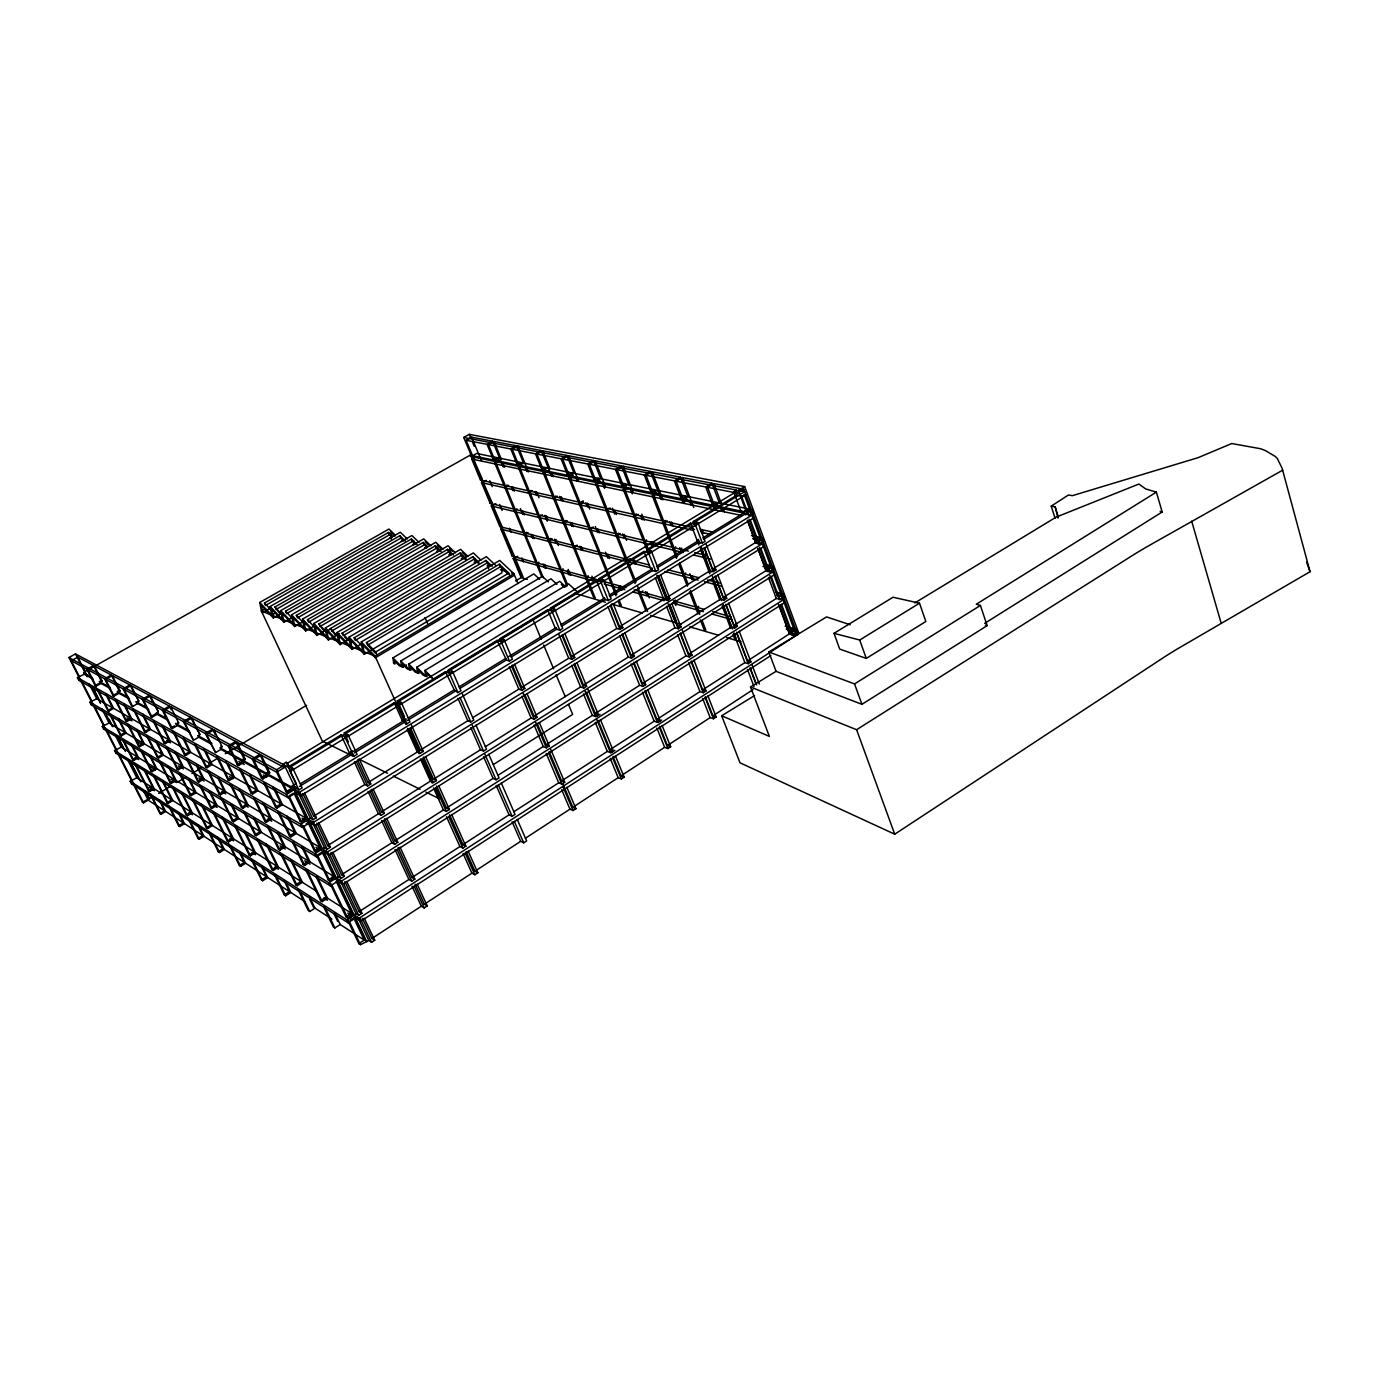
<?xml version="1.0" encoding="UTF-8"?>
<svg xmlns="http://www.w3.org/2000/svg" width="1379" height="1379" viewBox="0 0 1379 1379"><rect width="100%" height="100%" fill="white"/><g stroke="black" fill="none" stroke-linecap="round" stroke-linejoin="round"><path stroke-width="1.5" d="M754.554 695.568L721.665 715.753L739.989 762.794L894.73 834.209L1165.083 656.542A828.089 431.92 -5.9 0 1 1176.287 649.561L1310.05 571.716L1282.142 468.36L1277.316 458.5A84.619 32.51 -15.7 0 0 1274.885 456.208L1265.594 450.726A114.164 44.094 -15.9 0 0 1260.216 448.658L1231.74 443.538L1198.023 457.69L1072.397 495.664L1068.449 494.992L1051.229 506.11L1055.073 518.349M351.559 917.242L347.474 919.879L358.85 943.598L364.263 940.082L353.782 918.19M358.85 943.598L360.453 944.649L368.831 940.495L371.606 942.288L374.726 940.237L364.263 918.259M362.367 918.362L371.951 938.461L421.302 906.227L424.163 907.916L427.231 905.917L417.096 884.042M415.079 884.232L424.353 904.228L471.928 873.166L474.876 874.751L477.875 872.804L468.084 851.033M466.085 851.601L474.91 871.218L520.676 841.328L523.71 842.828L526.64 840.914L517.228 819.385M525.382 838.26L569.958 809.163L573.078 810.559L575.939 808.697L566.821 787.254M562.891 783.962L572.819 807.284L618.188 777.67L621.377 778.98L624.17 777.153L615.362 755.83M612.983 756.485L620.981 775.843L664.644 747.332L667.919 748.573L670.659 746.763L662.127 725.544M659.645 726.268L667.384 745.539L710.151 717.614L713.477 718.769L716.166 717.011L707.91 695.878M705.341 696.688L712.84 715.856L752.986 689.638M350.421 920L354.506 917.363L360.66 921.275L770.827 655.577M329.805 883.043L345.991 916.794L351.438 913.277L336.2 881.422M778.997 605.053L788.719 631.306L793.201 628.41L794.287 631.358M345.991 916.794L347.577 917.793L353.024 914.277L359.178 918.173L360.66 921.275M789.098 632.909L795.2 628.962L797.562 632.271L793.08 635.167L789.822 634.254L792.804 632.323M134.987 764.259L148.467 790.874L153.155 788.098L136.814 777.773L130.143 781.238L346.594 919.724L356.006 913.639L358.764 915.38L361.919 913.346L346.681 881.371M344.836 881.577L359.161 911.622L408.908 879.492L411.752 881.129L414.838 879.147L400.1 847.309M398.135 847.62L411.976 877.509L459.931 846.551L462.879 848.085L465.878 846.137L451.64 814.455M449.554 814.851L462.948 844.62L509.058 814.834L512.092 816.282L515.039 814.386L501.284 782.944M513.798 811.783L558.719 782.789L561.822 784.134L564.718 782.272L550.583 749.038M549.152 751.658L561.598 780.928L607.312 751.417L610.501 752.693L613.31 750.865L600.451 719.735M598.09 720.476L610.139 749.59L654.129 721.2L657.369 722.389L660.145 720.596L647.699 689.621M645.217 690.431L656.887 719.424L699.963 691.603L703.29 692.723L705.996 690.965L693.947 660.127M691.379 661.006L702.669 689.862L744.867 662.627L748.245 663.661L750.9 661.937L739.247 631.254M736.593 632.203L747.521 660.903L789.391 633.875L796.821 635.047L359.178 918.173M788.719 631.306L791.994 632.203L796.476 629.307M324.013 907.554L333.39 926.947L334.907 927.946L340.217 924.516L364.263 940.082M791.822 634.805L797.562 632.271M130.143 781.238L131.453 783.806L348.077 922.81L357.489 916.725M611.38 752.606L614.896 750.348M658.093 722.424L661.679 720.097M305.569 869.391L320.669 900.659L326.03 897.246L316.291 877.027M320.669 900.659L322.186 901.625L327.547 898.194L351.438 913.277M298.123 889.627L308.293 910.554L309.758 911.502L314.981 908.158L331.925 919.138M326.875 852.653L338.372 876.716L341.113 878.371L344.285 876.337L332.804 852.239M381.587 820.626L391.86 842.741L394.687 844.293L397.79 842.31L386.689 818.316M433.506 787.961L443.435 809.973L446.348 811.421L449.399 809.49L438.66 785.599M483.598 756.795L493.096 778.411L496.095 779.79L499.077 777.894L488.735 754.261M534.104 725.009L543.274 746.539L546.36 747.814L549.273 745.953L539.275 722.441M583.489 693.93L592.367 715.339L595.538 716.528L598.383 714.718L587.919 689.362M631.065 663.988L639.649 685.294L642.89 686.414L645.682 684.639L636.34 661.351M633.875 662.23L642.442 683.519L685.949 655.87L689.276 656.904L691.999 655.163L682.191 630.065M680.399 632.944L688.69 654.146L731.301 627.066L734.679 628.031L737.369 626.325L728.595 603.261M725.957 604.278L733.973 625.359L776.274 598.503L783.703 599.537L784.806 602.537L342.992 884.232L336.872 880.509L353.024 914.277M122.559 739.713L132.694 759.726L137.417 756.95L121.266 747.125L114.543 750.59L115.87 753.175L330.357 885.904L339.872 879.854M596.469 716.58L600.037 714.322M778.739 599.503L784.513 596.952L783.41 593.953L777.618 596.504L769.861 575.543M335.373 877.372L329.857 880.871L317.429 854.963L322.996 851.481L335.373 877.372L341.492 881.095L783.703 599.537M315.877 854.032L328.305 879.905L333.804 876.423L322.307 852.394M780.152 593.125L777.135 595.038L781.255 596.124L780.152 593.125L776.136 592.108M114.543 750.59L328.857 882.767L338.372 876.716M330.96 852.481L341.561 874.7L391.86 842.741M384.724 818.661L394.963 840.759L443.435 809.973M436.574 786.03L446.468 808.025L493.096 778.411M497.888 775.377L543.274 746.539M537.034 723.165L546.187 744.677L592.367 715.339M586.351 692.12L595.211 713.529L639.649 685.294M783.41 593.953L778.894 596.831L779.997 599.831M279.954 852.308L295.744 884.766L301.001 881.44L290.831 860.462M295.744 884.766L297.192 885.68L302.449 882.353L316.963 891.506M274.266 874.338L284.315 894.868L289.452 891.627L283.971 880.44M284.315 894.868L285.712 895.781L290.848 892.523L304.793 901.573M493.389 764.552L572.664 714.408L568.527 704.497M984.675 623.36L1162.187 511.971L1156.36 492.131L976.298 604.226L980.417 605.45L987.157 625.652L861.927 704.324L776.067 671.332L750.486 686.966L856.6 729.715L1134.262 554.341A849.154 406.409 -7.8 0 1 1145.742 547.429L1282.66 470.187M292.693 842.741L303.208 864.495L304.69 865.409L310.12 862.013L333.804 876.423M306.138 823.849L308.948 822.108L321.479 848.309L327.547 851.877L773.378 571.596L774.498 574.629L329.064 855.066L322.996 851.481M251.426 859.72L261.372 879.854L262.7 880.733L267.75 877.578L289.452 891.627M301.794 824.676L314.36 850.86L319.911 847.378L308.293 823.091M758.191 548.98L765.328 568.217L769.878 565.373L763.88 563.942M314.36 850.86L315.912 851.791L321.479 848.309M765.673 569.734L771.878 565.838L774.257 569.165L769.706 572.026L768.586 569.01L765.328 568.217M109.148 713.219L120.301 735.231L125.058 732.49L109.044 723.044L102.287 726.492L314.877 853.653L324.479 847.637L327.202 849.223L330.408 847.206L318.79 822.815M316.98 823.142L327.685 845.62L378.415 813.782L381.242 815.282L384.379 813.317L373.14 789.029M371.21 789.46L381.552 811.817L430.438 781.152L433.351 782.548L436.419 780.617L425.559 756.468M423.491 756.985L433.506 779.221L480.513 749.745L483.512 751.055L486.511 749.159L475.996 725.113M485.27 746.746L531.105 717.994L534.19 719.217L537.12 717.373L527.019 693.585M524.778 694.413L534.035 716.149L580.593 686.949L583.765 688.087L586.627 686.277L576.87 662.609M574.526 663.506L583.472 685.139L628.272 657.042L631.496 658.093L634.323 656.318L624.859 632.789M622.412 633.737L631.082 655.266L674.934 627.755L678.244 628.738L681.002 626.997L671.849 603.588M669.298 604.605L677.692 626.032L720.631 599.089L724.009 599.986L726.716 598.296L717.856 574.991M715.218 576.077L723.337 597.4L765.948 570.665L773.378 571.596M768.586 569.01L773.136 566.148M769.482 569.337L766.448 571.251L768.448 571.733L774.257 569.165M303.208 864.495L308.603 861.099L301.622 846.603M102.287 726.492L103.615 729.112L316.412 856.824L325.996 850.791M257.252 839.621L271.922 869.58L277.093 866.34L266.113 843.896M271.922 869.58L273.301 870.459L278.472 867.219L301.001 881.44M261.372 879.854L266.406 876.699L261.907 867.546M698.033 613.965L695.757 608.105L698.619 606.312M308.948 822.108L314.981 825.556L764.069 546.429L762.932 543.36L755.52 542.533L712.581 569.131L704.376 547.584M267.319 826.349L278.489 849.309L283.815 845.999L277.317 832.623M278.489 849.309L279.92 850.188L285.246 846.878L308.603 861.099M719.872 600.089L713.184 582.61L715.029 583.076L717.959 581.248M850.153 624.756L826.59 616.913L768.792 651.974L854.549 683.915L980.417 605.45M96.53 688.293L107.786 710.53L112.578 707.789L96.72 698.739L89.911 702.187L300.743 824.211L310.43 818.212L313.119 819.729L316.36 817.73L304.621 793.046M302.828 793.477L313.671 816.196L364.832 784.513L367.641 785.944L370.796 783.979L359.436 759.415M357.523 759.932L368.003 782.548L417.303 752.02L420.199 753.348L423.284 751.434L411.459 725.113M410.27 727.595L420.388 750.09L467.791 720.734L470.773 721.993L473.807 720.114L462.361 693.93M472.601 717.769L518.814 689.138L521.883 690.31L524.83 688.466L514.557 664.282M512.281 665.04L521.762 687.311L568.7 658.231L571.854 659.317L574.75 657.507L564.821 633.461M562.546 634.564L571.596 656.438L616.758 628.479L619.981 629.462L622.825 627.704L613.259 603.916M610.828 604.95L619.585 626.721L663.799 599.331L667.091 600.261L669.866 598.538L660.627 574.871M706.255 544.464L715.942 569.975L713.219 571.647L709.857 570.82L666.574 597.624L658.093 575.974M747.711 520.728L754.934 540.154L758.174 540.878L762.777 538.034L763.897 541.102L759.312 543.947L756.054 543.223L759.122 541.326M234.637 825.659L249.116 855.032L250.444 855.876L255.529 852.722L277.093 866.34M758.054 543.654L763.897 541.102M228.673 843.914L239.377 865.495L244.342 862.409L239.894 853.429M89.911 702.187L91.255 704.824L302.294 827.417L311.964 821.419M277.92 812.197L289.435 836.019L294.899 832.623L286.953 816.144M239.377 865.495L240.653 866.322L245.617 863.237L266.406 876.699M703.497 539.465L744.97 514.108L752.4 514.832L753.537 517.935L300.725 795.7L294.744 792.391L307.414 818.902L313.447 822.332L762.932 543.36M289.435 836.019L290.917 836.898L296.382 833.519L319.911 847.378M866.288 658.421L925.826 621.498L919.517 603.192L893.04 597.245L834.002 633.34L839.708 649.095L866.288 658.421L859.703 640.028L834.002 633.34M288.452 796.89L300.26 821.488L305.862 818.023L294.106 793.442M754.934 540.154L759.519 537.327L760.639 540.378M249.116 855.032L254.201 851.894L244.273 831.709M300.26 821.488L301.811 822.367L307.414 818.902M755.244 541.637L762.777 538.034M645.975 611.018L638.511 592.177L640.149 592.625L642.942 590.919M208.694 832.451L218.296 851.705L219.52 852.498L224.398 849.498L244.342 862.409M709.823 573.767L703.014 555.909L705.962 554.099M243.859 812.3L254.891 834.812L260.114 831.589L253.702 818.471M254.891 834.812L256.253 835.64L261.476 832.416L283.815 845.999M687.311 586.23L682.881 574.784L685.777 573.009M914.829 602.916L1056.176 517.108L1138.916 484.029L1145.621 488.907L1156.36 492.131M859.703 640.028L919.517 603.192M150.707 795.304L159.964 813.576L164.618 810.783L148.156 800.113L143.571 802.854L142.52 802.164L68.95 657.524L75.466 653.905L282.798 764.259L286.074 762.277L287.608 763.087L289.176 766.345L292.813 768.293L302.156 787.909L298.898 789.908L294.468 786.306L292.434 787.564L299.174 792.442L752.4 514.832M263.872 783.117L275.524 807.215L281.023 803.854L272.99 787.168M275.524 807.215L276.989 808.077L282.505 804.698L305.862 818.023M213.038 812.403L227.294 841.121L232.293 838.053L221.881 817.006M227.294 841.121L228.552 841.931L233.551 838.863L254.201 851.894M253.615 798.2L264.906 821.401L270.267 818.109L262.768 802.647M218.296 851.705L223.174 848.706L217.434 837.156M264.906 821.401L266.337 822.246L271.697 818.954L294.899 832.623M220.519 797.01L232.31 820.936L233.62 821.729L238.757 818.592L260.114 831.589M253.65 759.743L276.61 772.206L286.005 791.753L291.658 788.305L268.474 775.55L262.906 778.911L253.65 759.743L261.252 755.175L269.715 772.774L267.716 773.981L290.883 786.719L296.192 783.479L286.074 762.277M797.665 635.081L743.833 489.321L737.506 493.165L736.352 490.045L733.645 491.682L741.161 511.919L742.161 511.299L742.729 512.833L749.038 508.972L750.176 512.057L744.177 510.833M289.176 766.345L341.044 734.921L349.335 752.796L352.524 750.848M348.387 741.919L344.25 732.973L394.222 702.704L402.254 720.493L406.426 719.045M292.434 787.564L295.451 786.84M300.501 783.755L350.369 753.296L353.886 756.261L357.075 754.296L348.042 734.783L344.25 732.973M353.558 751.348L403.306 720.958L406.891 723.82L410.011 721.906L401.289 702.48L397.359 700.808L445.4 671.711L449.433 673.262L457.897 692.603L460.948 690.724L452.502 671.401L448.451 669.849L497.078 640.39L501.249 641.838L509.42 661.058L512.419 659.231L504.249 640.011L500.077 638.58L547.635 609.777L551.91 611.104L554.841 609.311L562.735 628.445L559.822 630.22L556.685 629.22L511.178 657.042M408.184 717.976L454.243 689.845L457.897 692.603M459.086 686.88L505.714 658.404L506.369 659.972L509.42 661.058M508.696 656.576L556.03 627.652L556.685 629.22M560.77 624.756L604.502 598.055L605.122 599.606L608.346 600.537L611.207 598.779L603.554 579.766L599.158 578.559L600.727 582.421M609.139 595.211L651.939 569.079L652.543 570.613L655.835 571.475L658.628 569.751L651.233 550.842L646.734 549.721L690.569 523.175L695.154 524.192L697.912 522.52L705.065 541.344L702.325 543.016L698.963 542.24L657.145 567.803M656.542 566.252L698.377 540.706L698.963 542.24M702.911 537.931L744.401 512.574L744.97 514.108M286.005 791.753L287.539 792.615L293.193 789.15M798.889 633.495L744.66 486.597L738.317 490.424L746.401 512.212L752.279 509.644L753.417 512.729L750.348 514.626M92.996 679.002L84.257 674.193L77.414 677.641L286.453 794.407L296.226 788.443M299.484 786.444L351.093 754.899M354.282 752.934L404.013 722.544M407.133 720.631L454.932 691.413M459.776 688.449L506.369 659.972M561.425 626.325L605.122 599.606M609.759 596.762L652.543 570.613M746.401 512.212L752.279 509.644M745.556 514.884L748.642 513.005M293.331 793.253L289.09 795.855L301.811 822.367M77.414 677.641L78.775 680.312L288.004 797.665L297.761 791.684M192.302 799.579L206.367 827.779L211.28 824.78L200.989 804.112M230.345 784.703L241.48 807.439L246.755 804.233L239.343 789.081M206.367 827.779L207.574 828.555L212.487 825.556L232.293 838.053M241.48 807.439L242.842 808.249L248.117 805.043L270.267 818.109M676.52 558.34L672.762 548.601L675.676 546.825M187.63 817.678L198.059 838.484L202.868 835.553L198.145 826.107M198.059 838.484L199.248 839.242L204.04 836.312L223.174 848.706M232.31 820.936L237.447 817.799L231.12 804.922M276.61 772.206L284.35 767.517L282.798 764.259M635.116 583.61L625.79 560.081L630.237 558.788M716.787 506.438L713.753 508.265L715.649 508.661L718.7 506.817M552.169 611.88L550.566 608.001L596.297 580.283L600.675 581.507L603.554 579.766M599.158 578.559L643.924 551.428L648.423 552.548L651.233 550.842M694.775 525.347L693.309 521.521L736.782 495.182L741.471 496.095L745.884 494.802L290.866 770.999L289.521 770.275L292.813 768.293M406.581 664.937L402.909 667.143L402.565 664.178L407.081 668.781L410.856 670.28L410.511 667.315L415.062 671.952L418.906 673.469L418.561 670.487L423.163 675.176L427.059 676.71L426.732 673.71L433.833 679.399L577.663 592.246L568.562 583.834L424.973 670.418L425.577 676.124L416.803 667.212L559.702 581.3L565.718 586.868M68.95 657.524L276.576 769.758L284.333 765.069L289.297 767.707L744.729 491.665L738.317 490.424M239.687 769.585L251.185 793.184L256.58 789.908L249.53 775.394M341.044 734.921L344.836 736.731L348.042 734.783M394.222 702.704L398.135 704.393L401.289 702.48M449.433 673.262L452.502 671.401M501.249 641.838L504.249 640.011M251.185 793.184L252.581 793.994L257.994 790.719L281.023 803.854M172.392 787.288L186.286 814.972L187.441 815.713L192.284 812.8L211.28 824.78M648.251 553.582L643.717 541.585L646.579 539.861M585.541 577.439L587.058 577.87L595.159 597.9L593.642 597.452L585.541 577.439L588.264 575.801M168.341 805.336L178.632 825.78L183.355 822.918L178.701 813.627M229.552 746.66L252.185 758.95L261.441 778.101L266.992 774.739L244.152 762.173L238.688 765.448L229.552 746.66L237.033 742.212L245.376 759.45L243.411 760.639L266.233 773.171L268.25 771.964L269.715 772.774M178.632 825.78L179.77 826.521L184.493 823.659L202.868 835.553M199.955 785.978L210.694 807.646L215.727 804.595L209.487 791.96M210.694 807.646L211.935 808.422L216.986 805.353L237.447 817.799M287.608 763.087L735.628 492.062L736.782 495.182M216.658 756.795L227.931 779.79L233.241 776.601L225.76 761.277M227.931 779.79L229.276 780.566L234.585 777.377L256.58 789.908M662.541 522.158L664.282 522.555L673.417 546.17L671.659 545.756L662.541 522.158L665.471 520.4M664.282 522.555L667.229 520.797M208.074 771.792L219.071 794.097L224.26 790.977L217.848 777.963M186.286 814.972L191.112 812.059L181.89 793.614M219.071 794.097L220.381 794.873L225.553 791.736L246.755 804.233M566.941 586.23L560.512 570.492L563.184 568.872M206.557 734.18L228.156 745.901L237.291 764.655L242.738 761.398L241.997 759.863L220.192 747.901L222.14 746.746L213.9 729.853L206.557 734.18L215.572 752.572L220.933 749.4L242.738 761.398M685.708 496.078L681.209 498.767L674.365 480.857L646.044 475.341L652.836 492.924L657.266 490.286L685.708 496.078L686.828 499.043M179.442 773.809L189.974 794.907L194.939 791.942L189.216 780.428M548.256 581.817L542.378 576.336L400.824 660.955L409.425 669.711L408.753 664.057L550.962 578.801L556.926 584.317M189.974 794.907L191.181 795.649L196.146 792.666L215.727 804.595M252.185 758.95L259.786 754.382L268.25 771.964M705.738 486.977L712.615 505.248L717.183 502.49L687.535 496.44L683.019 499.146L676.193 481.219L705.738 486.977L711.978 483.236L719.51 503.301M159.964 813.576L161.05 814.282L165.704 811.49L183.355 822.918M685.329 499.939L682.329 501.732L684.156 502.111L687.156 500.318M749.038 508.972L719.08 502.87L714.512 505.645L707.634 487.339L713.891 483.598L743.833 489.321M633.564 515.643L635.236 516.022L644.303 539.189L642.614 538.793L633.564 515.643L636.443 513.919M635.236 516.022L638.132 514.298M186.786 759.433L197.628 781.324L202.713 778.273L196.404 765.517M197.628 781.324L198.869 782.048L203.971 779.014L224.26 790.977M153.293 775.481L166.997 802.681L171.754 799.837L162.636 781.703M615.81 534.845L617.43 535.242L626.342 557.771L624.721 557.357L615.81 534.845L618.637 533.156M166.997 802.681L168.117 803.388L172.875 800.544L191.112 812.059M241.997 759.863L243.98 758.691L245.376 759.45M617.43 535.242L620.257 533.535M541.964 577.318L536.362 563.77L539.017 562.201M676.193 481.219L682.346 477.548L711.978 483.236M158.757 760.088L170.1 782.703L174.978 779.807L168.393 766.621M653.956 495.837L663.178 519.676L661.42 519.28L652.215 495.475L656.921 494.078M170.1 782.703L171.255 783.41L176.133 780.514L194.939 791.942M142.52 802.164L153.121 796.683M158.671 793.373L169.772 786.771M177.167 782.376L186.406 776.86M191.957 773.567L201.213 768.051M208.608 763.656L217.848 758.157M225.242 753.744L306.621 705.307M515.591 580.921L521.141 577.611L527.312 579.421M574.491 546.842L586.006 575.267L584.489 574.853L572.992 546.463L577.249 545.205M194.594 744.436L205.712 766.983L210.918 763.863L203.54 748.849M205.712 766.983L206.988 767.724L212.211 764.604L233.241 776.601M402.909 667.143L399.169 665.661L394.704 661.075L395.066 664.023L393.67 663.471L392.963 657.869L533.828 573.905L539.672 579.335M166.376 747.608L177.081 769.068L182.08 766.103L174.961 751.796M508.765 573.112L499.336 564.235L366.435 642.562L375.64 652.008L508.765 573.112L509.851 575.681M177.081 769.068L178.27 769.775L183.286 766.81L202.713 778.273M395.152 535.018L388.981 529.036L259.752 602.451L261.407 611.035L375.036 656.094L513.867 573.698L518.004 583.61M590.522 528.743L599.382 550.859L597.814 550.462L588.971 528.364L593.315 527.071M148.467 790.874L149.553 791.563L154.224 788.771L171.754 799.837M501.542 566.838L501.922 572.819L364.263 654.267L362.97 645.079L375.347 657.8L514.039 575.439L513.867 573.698L499.715 560.426L361.281 641.942L362.574 651.147L349.025 637.167L486.391 556.651L495.664 565.39M228.156 745.901L235.619 741.471L243.98 758.691M674.365 480.857L680.519 477.203L688.104 497.129M140.761 750.624L151.018 770.982L155.827 768.155L150.242 757.054M131.453 783.806L133.504 783.065L143.571 802.854M151.018 770.982L152.138 771.654L156.93 768.827L174.978 779.807M521.141 577.611L513.195 558.564L517.728 556.323M366.435 642.562L367.624 645.165L500.405 566.803L508.506 574.422M172.565 730.767L184.441 754.709L189.561 751.693L183.183 738.799M548.049 540.034L549.497 540.396L560.908 568.338L559.46 567.924L548.049 540.034L550.755 538.431M549.497 540.396L552.203 538.793M184.441 754.709L185.665 755.433L190.802 752.4L210.918 763.863M607.329 509.747L616.327 532.484L614.706 532.104L605.709 509.385L610.19 508.058M490.166 565.873L487.063 562.942L355.299 640.373L354.144 637.787L485.977 560.408L492.182 566.252M146.881 736.403L157.378 757.33L162.291 754.434L155.637 741.126M157.378 757.33L158.516 758.019L163.446 755.123L182.08 766.103M198.731 737.179L198.007 735.714L199.921 734.593L191.784 718.045L184.579 722.251L193.474 740.282L198.731 737.179L210.901 743.884M563.132 522.124L564.632 522.486L573.44 544.222L571.923 543.826L563.132 522.124L565.89 520.486M184.579 722.251L205.23 733.456L212.556 729.146L215.296 734.766M644.303 474.997L651.095 492.562L655.525 489.924L628.238 484.374L623.86 486.942L617.12 469.705L644.303 474.997L650.371 471.428L661.196 499.508M564.632 522.486L567.407 520.848M646.044 475.341L652.112 471.756L680.519 477.203M623.308 489.459L624.98 489.804L634.133 513.195L632.444 512.816L623.308 489.459L626.221 487.735M349.404 639.201L340.113 644.648L338.717 635.598L352.059 649.406L361.281 643.959M512.161 556.099L514.091 555.392L502.335 528.243L500.905 529.071L512.161 556.099L625.825 587.626M624.98 489.804L627.893 488.08M478.565 563.528L473.98 559.184L343.25 635.685L342.095 633.133L472.911 556.668L479.013 562.442M132.694 759.726L133.763 760.381L138.486 757.605L155.827 768.155M153.241 721.286L164.067 742.971L169.1 740.023L161.912 725.561M164.067 742.971L165.239 743.643L170.289 740.695L189.561 751.693M524.003 533.828L525.399 534.19L536.741 561.649L535.328 561.27L524.003 533.828L526.675 532.26M525.399 534.19L528.071 532.622M578.939 503.352L580.507 503.697L589.436 526.037L587.885 525.658L578.939 503.352L583.179 500.87M580.507 503.697L583.317 502.059M128.109 725.509L138.469 746.056L143.295 743.247L136.728 730.163M177.495 725.509L176.788 724.061L178.667 722.958L170.651 706.737L163.567 710.84L172.323 728.526L177.495 725.509L190.199 732.49M171.203 709.685L169.427 706.082L150.397 695.912L143.433 699.911L162.343 710.168L171.117 727.836L174.547 725.837M598.745 478.358L594.418 480.875L587.73 463.965L562.632 459.086L569.286 475.686L573.543 473.221L598.745 478.358L599.848 481.15M138.469 746.056L139.555 746.711L144.399 743.884L162.291 754.434M163.567 710.84L183.321 721.562L190.509 717.356L199.921 734.593M615.448 469.377L622.188 486.597L626.566 484.029L600.348 478.685L596.038 481.202L589.333 464.292L615.448 469.377L621.429 465.878L629.203 485.822M468.067 556.444L460.586 549.342L325.341 627.962L338.458 641.58L337.045 632.513L473.342 552.945L480.961 560.15M617.12 469.705L623.101 466.205L650.371 471.428M326.202 630.013L316.929 635.391L315.463 626.497L328.409 639.977L339.458 633.513M539.706 516.453L548.446 537.81L546.998 537.448L538.258 516.108L542.43 514.867M595.538 483.667L597.141 484.012L606.226 506.972L604.623 506.61L595.538 483.667L598.4 481.995M597.141 484.012L600.02 482.322M132.97 708.651L144.536 731.715L149.484 728.836L142.761 715.391M144.536 731.715L145.657 732.37L150.621 729.474L169.1 740.023M499.853 526.588L501.784 525.864L492.699 505.093L491.252 505.938L499.853 526.588L649.337 564.994M553.186 497.56L554.686 497.888L563.563 519.831L562.063 519.469L553.186 497.56L555.961 495.94M115.87 753.175L117.922 752.434L132.194 780.497M335.89 635.667L330.339 628.565L460.155 553.013L466.171 558.736M554.686 497.888L557.461 496.268M328.409 639.977L326.995 631.013L330.701 628.858M331.494 631.099L461.224 555.513L465.723 559.805M167.583 720.045L157.172 714.305L156.465 712.891L158.309 711.823L150.397 695.912M158.309 711.823L149.225 695.292L130.988 685.535L124.144 689.431L142.278 699.274L150.914 716.597L155.999 713.667M162.343 710.168L169.427 706.082M571.992 472.911L567.734 475.376L561.081 458.776L536.948 454.07L543.55 470.377L547.756 467.964L571.992 472.911L573.095 475.652M587.73 463.965L593.625 460.552L600.675 478.41M150.914 716.597L152.086 717.252L157.172 714.305M443.021 549.256L435.747 542.292L302.57 619.102L315.291 632.392L313.826 623.48L448.02 545.774L455.415 552.807M589.333 464.292L595.245 460.862L621.429 465.878M120.301 735.231L121.352 735.869L126.11 733.111L143.295 743.247M568.837 478.117L570.389 478.444L579.404 500.973L577.853 500.629L568.837 478.117L571.664 476.479M303.949 621.188L294.692 626.531L293.158 617.775L305.69 630.927L314.895 625.583M514.298 510.316L515.677 510.644L524.348 531.639L522.951 531.294L514.298 510.316L516.97 508.765M324.22 631.065L318.756 624.066L447.572 549.394L453.484 555.03M570.389 478.444L573.216 476.789M319.894 626.583L448.623 551.876L451.588 554.686M115.319 700.153L125.782 720.907L130.66 718.097L124.024 704.893M125.782 720.907L126.868 721.527L131.746 718.718L149.484 728.836M528.398 491.975L529.829 492.303L538.637 513.85L537.189 513.505L528.398 491.975L531.139 490.39M439.246 551.117L436.333 548.325L308.586 622.17L307.448 619.688L435.281 545.877L441.108 551.462M529.829 492.303L532.57 490.717M148.673 709.633L137.676 703.583L136.986 702.204L138.796 701.153L130.988 685.535M142.278 699.274L149.225 695.292M561.081 458.776L566.907 455.432L574.009 473.221M418.957 542.326L411.907 535.535L280.73 610.604L293.089 623.601L291.538 614.81L423.698 538.879L430.869 545.756M562.632 459.086L568.458 455.742L593.625 460.552M138.796 701.153L129.867 684.932L112.371 675.589L105.649 679.399L123.024 688.828L131.557 705.841L132.677 706.462L137.676 703.583M543.154 472.773L544.653 473.083L553.6 495.216L552.1 494.889L543.154 472.773L545.946 471.17M282.592 612.724L273.335 618.016L271.732 609.397L283.902 622.239L293.227 616.878M490.2 503.404L492.148 502.697L482.978 481.754L481.512 482.581L490.2 503.404L688.449 551.152M427.145 547.618L424.267 544.86L297.502 617.861L296.364 615.396L423.232 542.43L427.524 546.567M544.653 473.083L548.842 470.67M103.615 729.112L105.321 728.146M493.182 505.214L495.854 503.68M259.752 602.451L271.766 615.137L275.455 613.017M107.786 710.53L108.82 711.133L113.63 708.375L130.66 718.097M415.286 544.171L412.459 541.447L286.642 613.621L285.505 611.19L411.407 539.034L417.061 544.498M504.49 486.597L505.886 486.908L514.626 508.093L513.229 507.748L504.49 486.597L507.196 485.046M505.886 486.908L508.592 485.356M483.46 481.857L486.132 480.34M117.198 691.344L120.076 690.913L118.284 691.93L118.973 693.292L129.523 699.101M123.024 688.828L129.867 684.932M535.466 453.794L542.068 470.084L546.256 467.671L522.934 462.913L518.78 465.275L512.23 449.261L535.466 453.794L541.206 450.519L551.669 476.444M118.99 690.327L111.285 675.003L94.496 666.04L87.877 669.746L104.58 678.813L112.975 695.499L117.887 692.706M353.007 756.226L322.324 741.126L261.407 611.035L265.13 608.915M536.948 454.07L542.705 450.795L566.907 455.432M271.766 615.137L270.146 606.484L400.324 532.26L407.288 538.982M112.975 695.499L114.061 696.102L118.973 693.292M261.407 611.035L262.7 612.483L270.163 608.225M518.435 467.636L519.866 467.929L528.76 489.666L527.312 489.355L518.435 467.636L521.193 466.05M280.058 613.758L274.869 607.053L399.824 535.724L405.409 541.12M275.99 609.484L400.858 538.103L403.651 540.809M392.239 537.5L389.499 534.828L265.544 605.415L264.44 603.019L388.464 532.466L392.584 536.465M480.461 480.047L482.409 479.323L473.169 458.207L471.704 459.035L480.461 480.047L692.31 527.536M91.255 704.824L92.962 703.859M99.305 681.502L102.098 681.088L100.339 682.071L101.012 683.415L110.389 688.569M104.58 678.813L111.285 675.003M510.799 448.985L517.349 464.982L521.486 462.62L499.008 458.035L494.923 460.362L488.425 444.624L510.799 448.985L516.47 445.779L523.761 463.654M512.23 449.261L517.901 446.055L541.206 450.519M101.046 680.519L93.462 665.471L77.81 657.111L71.312 660.748L86.843 669.194L95.151 685.587L99.977 682.846M497.629 457.759L493.544 460.069L487.046 444.348L466.136 440.28L472.583 455.742L476.617 453.467L497.629 457.759L498.698 460.362M95.151 685.587L96.185 686.156L101.012 683.415M494.613 462.672L495.992 462.965L504.817 484.322L503.421 484.012L494.613 462.672L497.336 461.138M495.992 462.965L498.715 461.413M78.775 680.312L80.499 679.347M473.652 458.311L476.341 456.794M86.843 669.194L93.462 665.471M487.046 444.348L492.631 441.211L503.249 466.964M488.425 444.624L494.027 441.47L516.47 445.779M86.877 675.503L84.946 671.711L470.101 455.208L742.161 511.299M84.257 674.193L83.602 672.883L85.326 671.918L77.81 657.111M470.101 455.208L470.635 456.466L472.101 455.639L473.169 458.207M515.125 557.857L523.055 576.922L521.693 576.525L463.74 437.436L469.256 434.351L744.66 486.597M466.136 440.28L471.67 437.195L492.631 441.211M1051.229 506.11L1055.159 506.817L1058.348 517.022M463.74 437.436L736.352 490.045M733.645 491.682L735.628 492.062M707.634 487.339L737.506 493.165M492.389 459.069L496.595 459.931M518.487 464.43L522.572 465.275M567.028 474.41L571.061 475.238M593.539 479.858L597.745 480.719M621.619 485.632L625.652 486.459M652.439 491.975L656.645 492.837M680.743 497.785L684.794 498.629M712.374 504.3L718.304 505.507M752.158 512.471L753.417 512.729M741.161 511.919L744.401 512.574M470.635 456.466L742.729 512.833M471.704 459.035L741.643 515.453M693.309 521.521L697.912 522.52M751.521 535.552L759.519 537.327M752.641 538.586L758.64 539.93M691.603 526.02L693.43 526.433M700.704 529.415L713.288 532.225M692.723 528.967L694.551 529.364M481.512 482.581L693.43 530.467M701.825 532.363L710.219 534.259M697.136 540.413L698.377 540.706M762.983 566.476L770.999 568.389M694.706 552.651L707.237 555.668M643.717 541.585L645.406 541.999L649.888 553.462M672.762 548.601L674.521 549.032L677.52 556.823M703.014 555.909L704.841 556.358L710.892 572.251M491.252 505.938L683.294 552.514M693.723 555.048L710.426 559.098M712.581 569.131L715.942 569.975M784.513 596.952L782.152 593.625M712.098 579.732L713.926 580.197L712.409 576.215M668.022 569.803L699.17 577.801M707.479 579.938L719.924 583.145M682.881 574.784L684.639 575.25L688.328 584.782M500.905 529.071L652.491 568.303M664.954 571.527L698.188 580.128M704.41 581.731L721.027 586.041M651.939 569.079L650.733 568.751L643.924 551.428M723.337 597.4L726.716 598.296M785.168 626.221L793.201 628.41M786.254 629.152L792.287 630.806M637.443 589.488L639.08 589.936L637.529 586.006M669.866 598.538L665.505 597.245L656.904 575.267M634.099 589.919L669.229 599.658M673.366 600.796L704.359 609.397M712.633 611.69L731.232 616.844M536.362 563.77L537.776 564.166L543.36 577.715M560.512 570.492L561.96 570.889L567.596 584.679M666.574 599.986L668.263 600.451M695.757 608.105L697.515 608.587L699.791 614.448M513.195 558.564L597.952 582.214M604.157 583.938L624.825 589.712M633.082 592.022L664.092 600.675M672.366 602.985L703.376 611.638M711.633 613.948L732.318 619.705M733.973 625.359L737.369 626.325M604.502 598.055L603.312 597.71L596.297 580.283M401.323 540.999L402.547 541.361M412.855 544.36L414.096 544.722L413.648 540.516M424.611 547.773L425.887 548.135M436.591 551.255L437.901 551.634L437.488 547.36M448.83 554.806L450.157 555.203L449.726 550.342M461.327 558.443L462.689 558.84L462.43 555.582M474.066 562.149L475.445 562.546L475.186 559.253M487.046 565.907L488.459 566.321M500.318 569.768L507.575 571.871M511.454 573.009L513.867 573.698M574.578 593.229L605.415 602.227M611.587 604.019L642.424 613.017M650.629 615.43L681.467 624.428M689.69 626.824L718.476 635.236M726.699 637.632L741.075 641.838M677.692 626.032L681.002 626.997M747.521 660.903L750.9 661.937M985.347 625.101L987.157 625.652M619.585 626.721L622.825 627.704M550.566 608.001L554.841 609.311M688.69 654.146L691.999 655.163M1160.17 511.333L1162.187 511.971M556.03 627.652L554.892 627.29L547.635 609.777M631.082 655.266L634.323 656.318M702.669 689.862L705.996 690.965M571.596 656.438L574.75 657.507M642.442 683.519L645.682 684.639M712.84 715.856L716.166 717.011M583.472 685.139L586.627 686.277M505.714 658.404L497.078 640.39M656.887 719.424L660.145 720.596M595.211 713.529L598.383 714.718M521.762 687.311L524.83 688.466M667.384 745.539L670.659 746.763M534.035 716.149L537.12 717.373M610.139 749.59L613.31 750.865M454.243 689.845L445.4 671.711M546.187 744.677L549.273 745.953M620.981 775.843L624.17 777.153M721.665 715.753L769.379 736.403L750.486 686.966M561.598 780.928L564.718 782.272M402.254 720.493L403.306 720.958M572.819 807.284L575.939 808.697M420.388 750.09L423.284 751.434M433.506 779.221L436.419 780.617M349.335 752.796L350.369 753.296M358.764 759.071L387.533 773.24M393.291 776.067L420.147 789.288M425.904 792.115L439.332 798.734L434.937 788.96M446.468 808.025L449.399 809.49M368.003 782.548L370.796 783.979M462.948 844.62L465.878 846.137M381.552 811.817L384.379 813.317M170.651 706.737L190.509 717.356M191.784 718.045L212.556 729.146M213.9 729.853L235.619 741.471M237.033 742.212L259.786 754.382M261.252 755.175L284.35 767.517M474.91 871.218L477.875 872.804M394.963 840.759L397.79 842.31M177.426 722.286L178.667 722.958M220.795 746.005L222.14 746.746M83.602 672.883L92.324 677.675M100.339 682.071L109.717 687.225M118.284 691.93L128.833 697.722M136.986 702.204L146.14 707.22M156.465 712.891L166.876 718.614M176.788 724.061L189.475 731.025M198.007 735.714L211.901 743.333M238.791 761.484L244.255 764.5M263.251 774.998L266.768 776.946M171.117 727.836L172.323 728.526M193.474 740.282L183.321 721.562M215.572 752.572L205.23 733.456M237.291 764.655L238.688 765.448M261.441 778.101L262.906 778.911M313.671 816.196L316.36 817.73M411.976 877.509L414.838 879.147M126.92 717.907L132.039 720.838M166.825 740.747L170.513 742.867M229.448 776.601L232.965 778.601M302.001 818.126L307.396 821.212M327.685 845.62L330.408 847.206M424.353 904.228L427.231 905.917M137.779 741.885L142.951 744.936M178.391 765.914L183.476 768.913M198.835 777.997L204.126 781.135M222.002 791.718L225.691 793.89M244.669 805.129L248.203 807.215M268.043 818.954L271.749 821.143M315.998 847.327L321.428 850.55M341.561 874.7L344.285 876.337M135.159 757.399L138.745 759.588M150.225 766.603L155.431 769.775M170.927 779.221L176.34 782.531M213.573 805.25L217.141 807.422M280.109 845.861L285.263 849.016M304.69 860.858L310.085 864.15M331.649 877.32L335.304 879.543M328.305 879.905L329.857 880.871M359.161 911.622L361.919 913.346M149.018 787.254L154.465 790.701M189.147 812.662L192.474 814.765M230.069 838.57L233.672 840.845M252.167 852.567L255.615 854.739M274.921 866.977L278.506 869.253M323.858 897.953L327.478 900.263M347.784 913.122L352.921 916.363M371.951 938.461L374.726 940.237M561.374 584.506L564.528 587.42M462.155 552.324L466.292 556.254M449.588 548.721L452.312 551.324M437.298 545.222L441.314 549.066M425.249 541.775L428.317 544.722M390.481 531.846L394.894 536.138M424.973 670.418L433.833 679.399M408.753 664.057L417.441 672.9L416.803 667.212M392.963 657.869L401.496 666.574L400.824 660.955M367.624 645.165L375.502 653.267M361.281 641.942L375.036 656.094L405.857 724.475M354.144 637.787L363.194 647.113M391.326 539.086L390.016 537.724L391.205 538.069L390.722 533.932M364.263 654.267L350.714 640.287L352.059 649.406M342.095 633.133L351.007 642.338M344.733 637.219L347.715 640.287M337.045 632.513L350.387 646.303L349.025 637.167M330.339 628.565L339.113 637.684M326.995 631.013L340.113 644.648M318.756 624.066L327.392 633.047M313.826 623.48L326.771 636.943L325.341 627.962M307.448 619.688L314.533 627.083M316.929 635.391L304.19 622.084L305.69 630.927M296.364 615.396L304.759 624.17M291.538 614.81L304.087 627.945L302.57 619.102M285.505 611.19L292.4 618.413M294.692 626.531L282.333 613.534L283.902 622.239M274.869 607.053L281.644 614.207M270.146 606.484L282.316 619.326L280.73 610.604M264.44 603.019L272.456 611.483M273.335 618.016L261.338 605.329L262.7 612.483M71.312 660.748L79.499 676.882M81.792 681.364L91.979 701.428M94.255 705.876L104.356 725.733M106.597 730.146L116.612 749.831M116.232 749.607L117.56 752.193M131.815 780.255L133.125 782.824M87.877 669.746L96.185 686.156M98.495 690.724L108.82 711.133M111.113 715.649L121.352 735.869M123.627 740.351L133.763 760.381M136.056 764.914L149.553 791.563M150.863 794.166L161.05 814.282M92.652 686.897L100.339 702.083M109.01 719.166L112.854 726.75M117.663 736.248L125.368 751.434M131.143 762.811L140.761 781.79M145.571 791.287L149.432 798.872M75.466 653.905L87.032 676.727M92.824 688.138L100.529 703.359M106.321 714.77L112.113 726.181M116.939 735.679L123.679 749.004M129.471 760.415L139.124 779.428M144.898 790.839L148.76 798.458M89.307 684.156L96.72 698.739M101.718 708.599L109.044 723.044M115.819 736.386L121.266 747.125M127.333 759.071L136.814 777.773M143.588 791.132L148.156 800.113M94.496 666.04L102.098 681.088M106.131 693.551L113.63 708.375M118.697 718.425L126.11 733.111M132.056 744.867L138.486 757.605M144.623 769.758L154.224 788.771M160.171 800.527L165.704 811.49M106.028 694.826L112.578 707.789M118.577 719.648L125.058 732.49M130.988 744.229L137.417 756.95M143.554 769.086L153.155 788.098M159.085 799.82L164.618 810.783M1306.551 562.167L1310.05 571.716M112.371 675.589L120.076 690.913M124.162 703.618L131.746 718.718M137.831 730.801L144.399 743.884M150.414 755.864L156.93 768.827M162.843 780.583L172.875 800.544M178.891 812.49L184.493 823.659M105.649 679.399L114.061 696.102M116.405 700.756L126.868 721.527M128.247 724.268L139.555 746.711M141.865 751.279L152.138 771.654M154.396 776.17L168.117 803.388M170.393 807.904L179.77 826.521M142.933 714.098L150.621 729.474M156.775 741.799L163.446 755.123M169.531 767.31L176.133 780.514M183.045 794.321L192.284 812.8M198.369 824.97L204.04 836.312M135.849 701.583L136.555 702.962M124.144 689.431L132.677 706.462M135.056 711.202L145.657 732.37M148.018 737.058L158.516 758.019M160.86 762.656L171.255 783.41M173.547 787.995L187.441 815.713M189.75 820.315L199.248 839.242M143.433 699.911L152.086 717.252M154.414 721.941L165.239 743.643M167.548 748.28L178.27 769.775M180.632 774.515L191.181 795.649M193.508 800.32L207.574 828.555M208.953 831.296L219.52 852.498M174.702 733.3L185.665 755.433M187.113 758.329L198.869 782.048M201.196 786.737L211.935 808.422M214.297 813.179L228.552 841.931M230.845 846.534L240.653 866.322M163.998 728.043L170.289 740.695M177.046 754.279L183.286 766.81M189.457 779.238L196.146 792.666M203.144 806.749L212.487 825.556M219.606 839.863L224.398 849.498M183.51 737.644L190.802 752.4M196.749 764.414L203.971 779.014M210.746 792.718L216.986 805.353M223.139 817.781L233.551 838.863M240.274 852.446L245.617 863.237M175.564 723.389L176.271 724.82M205.747 751.452L212.211 764.604M219.158 778.721L225.553 791.736M231.517 803.871L238.757 818.592M245.6 832.52L255.529 852.722M262.338 866.581L267.75 877.578M195.87 745.143L206.988 767.724M208.453 770.671L220.381 794.873M222.726 799.63L233.62 821.729M235.947 826.469L250.444 855.876M252.753 860.565L262.7 880.733M218.003 757.536L229.276 780.566M231.689 785.478L242.842 808.249M245.221 813.11L256.253 835.64M258.614 840.466L273.301 870.459M275.645 875.234L285.712 895.781M220.192 747.901L220.933 749.4M228.035 763.949L234.585 777.377M241.618 791.77L248.117 805.043M255.063 819.281L261.476 832.416M268.405 846.62L278.472 867.219M285.367 881.319L290.848 892.523M309.827 899.608L313.516 907.21M241.084 770.361L252.581 793.994M255.029 799.01L266.337 822.246M268.75 827.21L279.92 850.188M282.316 855.101L297.192 885.68M300.484 892.454L309.758 911.502M243.411 760.639L244.152 762.173M250.944 776.187L257.994 790.719M265.13 805.405L271.697 818.954M278.748 833.485L285.246 846.878M292.262 861.341L302.449 882.353M309.43 896.746L314.981 908.158M267.716 773.981L268.474 775.55M275.352 789.857L282.505 804.698M289.314 818.833L296.382 833.519M303.121 847.499L310.12 862.013M316.911 876.113L327.547 898.194M334.614 912.864L340.217 924.516M266.233 773.171L266.992 774.739M334.028 913.829L337.769 921.586M265.337 783.944L276.989 808.077M279.403 813.041L290.917 836.898M293.296 841.828L304.69 865.409M307.069 870.321L322.186 901.625M324.513 906.434L334.907 927.946M276.576 769.758L287.539 792.615M303.346 825.573L315.912 851.791M331.374 884.008L347.577 917.793M349.059 920.879L360.453 944.649M286.453 794.407L288.004 797.665M300.743 824.211L302.294 827.417M314.877 853.653L316.412 856.824M328.857 882.767L330.357 885.904M346.594 919.724L348.077 922.81M289.521 770.275L298.898 789.908M300.45 793.149L313.119 819.729M315.55 824.832L327.202 849.223M329.598 854.256L341.113 878.371M343.492 883.387L358.764 915.38M360.247 918.466L371.606 942.288M299.174 792.442L300.725 795.7M313.447 822.332L314.981 825.556M327.547 851.877L329.064 855.066M341.492 881.095L342.992 884.232M298.674 793.58L310.43 818.212M312.861 823.28L324.479 847.637M340.768 881.733L356.006 913.639M358.35 918.552L368.831 940.495M284.333 765.069L294.468 786.306M293.399 788.098L366.866 941.771M354.506 917.363L365.849 941.116M290.883 786.719L291.658 788.305M289.297 767.707L290.866 770.999M344.836 736.731L353.886 756.261M356.247 761.38L367.641 785.944M369.986 790.994L381.242 815.282M383.552 820.281L394.687 844.293M396.997 849.292L411.752 881.129M414.028 886.025L424.163 907.916M354.351 761.88L364.832 784.513M368.055 791.425L378.415 813.782M395.032 849.602L408.908 879.492M412.011 886.214L421.302 906.227M407.15 729.508L417.303 752.02M420.405 758.898L430.438 781.152M446.503 816.782L459.931 846.551M463.085 853.549L471.928 873.166M375.64 652.008L376.812 654.629M397.359 700.808L404.564 716.804M398.135 704.393L406.891 723.82M409.184 728.905L420.199 753.348M422.457 758.381L433.351 782.548M435.592 787.53L446.348 811.421M448.589 816.402L462.879 848.085M465.068 852.98L474.876 874.751M407.632 728.388L419.078 753.796M421.715 759.657L432.282 783.1M388.464 532.466L389.499 534.828M448.451 669.849L450.175 673.779M424.956 617.516L427.524 623.342M460.121 697.671L470.773 721.993M472.152 725.147L483.512 751.055M484.874 754.175L496.095 779.79M498.319 784.841L512.092 816.282M514.281 821.298L523.71 842.828M457.966 698.343L467.791 720.734M470.791 727.595L480.513 749.745M496.164 785.427L509.058 814.834M512.109 821.798L520.676 841.328M399.824 535.724L400.858 538.103M411.407 539.034L412.459 541.447M423.232 542.43L424.267 544.86M435.281 545.877L436.333 548.325M447.572 549.394L448.623 551.876M500.077 638.58L501.749 642.493M511.575 666.109L521.883 690.31M523.21 693.447L534.19 719.217M535.517 722.337L546.36 747.814M548.497 752.848L561.822 784.134M563.115 787.185L573.078 810.559M509.316 666.867L518.814 689.138M521.831 696.24L531.105 717.994M546.239 753.503L558.719 782.789M561.667 789.702L569.958 809.163M460.155 553.013L461.224 555.513M472.911 556.668L473.98 559.184M485.977 560.408L487.063 562.942M499.336 564.235L500.405 566.803M532.915 619.292L541.189 639.098M543.688 645.044L553.617 668.832M556.099 674.779L565.218 696.567M471.67 437.195L481.53 460.931M489.752 480.737L492.217 486.666M499.612 504.473L502.077 510.42M509.472 528.226L511.126 532.191M521.796 557.909L523.451 561.874M469.256 434.351L470.911 438.332M472.566 442.297L474.204 446.279M481.909 479.22L482.978 481.754M491.648 502.577L492.699 505.093M501.301 525.744L502.335 528.243M513.591 555.254L514.626 557.719M551.91 611.104L559.822 630.22M561.891 635.254L571.854 659.317M573.974 664.419L583.765 688.087M585.041 691.172L595.538 716.528M596.797 719.597L610.501 752.693M612.552 757.657L621.377 778.98M558.823 634.357L568.7 658.231M571.63 665.299L580.593 686.949M595.245 722.286L607.312 751.417M610.173 758.312L618.188 777.67M494.027 441.47L501.37 459.328M503.007 463.292L504.628 467.257M512.798 487.08L514.419 491.045M522.589 510.885L524.227 514.85M532.38 534.69L534.018 538.655M544.619 564.425L546.256 568.389M511.402 486.77L513.04 490.734M520.383 508.575L522.813 514.505M530.984 534.328L532.604 538.293M543.223 564.045L544.843 568.01M517.901 446.055L528.45 471.911M536.552 491.803L538.982 497.767M546.291 515.677L547.911 519.642M556.013 539.534L558.443 545.515M568.165 569.389L570.613 575.353M525.382 467.636L527.002 471.601M535.104 491.476L536.724 495.457M544.826 515.332L547.256 521.279M554.565 539.172L556.185 543.154M567.527 570.958L569.148 574.94M559.719 496.371L561.339 500.37M570.182 522.296L571.802 526.295M579.852 546.239L581.455 550.221M591.919 576.146L594.332 582.128M600.675 581.507L608.346 600.537M610.414 605.674L619.981 629.462M622.032 634.547L631.496 658.093M633.53 663.109L642.89 686.414M644.907 691.396L657.369 722.389M659.369 727.319L667.919 748.573M607.984 606.708L616.758 628.479M619.585 635.495L628.272 657.042M642.442 692.206L654.129 721.2M656.887 728.06L664.644 747.332M542.705 450.795L549.945 468.774M551.566 472.756L553.169 476.755M561.219 496.716L562.839 500.698M571.699 522.658L573.302 526.657M581.352 546.618L582.972 550.617M594.246 578.559L595.849 582.559M616.809 594.366L613.086 585.11L611.518 584.679L615.982 595.78M619.033 599.934L621.257 605.502L619.688 605.036L618.206 601.33M568.458 455.742L578.715 481.443M587.402 503.18L589.764 509.127M597.659 528.898L599.244 532.846M607.915 554.599L609.501 558.547M620.55 586.23L622.119 590.195M575.595 477.168L577.163 481.116M585.834 502.835L587.42 506.782M595.314 526.537L597.676 532.466M605.553 552.221L607.932 558.15M618.964 585.799L620.55 589.747M627.428 560.495L635.978 582.093M640.149 592.625L647.613 611.5M595.245 460.862L605.433 486.684M614.844 510.523L616.413 514.505M624.239 534.362L626.6 540.327M634.443 560.202L636.012 564.166M646.975 591.987L649.337 597.934M602.244 482.391L604.605 488.338M612.431 508.179L614.793 514.143M622.618 533.983L624.187 537.948M632.806 559.788L634.374 563.752M645.338 591.539L646.906 595.504M655.301 577.68L663.799 599.331M666.54 606.329L674.934 627.755M677.641 634.668L685.949 655.87M688.655 662.747L699.963 691.603M702.635 698.429L710.151 717.614M630.772 489.821L632.323 493.803M640.89 515.746L642.442 519.745M651.009 541.688L652.56 545.67M674.348 601.537L675.9 605.519M658.593 575.715L667.195 597.71M669.763 604.295L676.537 621.584L674.831 621.084L668.074 603.812M648.423 552.548L655.835 571.475M657.835 576.577L667.091 600.261M669.074 605.312L678.244 628.738M680.192 633.737L689.276 656.904M691.207 661.868L703.29 692.723M705.203 697.636L713.477 718.769M623.101 466.205L633.22 492.165M641.787 514.126L644.131 520.124M652.698 542.085L654.249 546.084M675.279 600.003L676.83 604.002M679.778 562.666L683.553 572.423L681.795 571.957L678.778 564.183M690.534 590.522L696.447 605.795L694.671 605.312L689.517 591.953M702.049 620.326L705.841 630.1L704.066 629.6L700.291 619.826M652.112 471.756L662.937 499.887M671.452 521.969L673.004 525.985M681.502 548.084L683.053 552.1M692.327 576.215L693.878 580.231M669.694 521.59L671.245 525.589M679.744 547.67L681.295 551.686M689.793 573.75L692.103 579.766M750.107 667.695L756.64 684.88M695.154 524.192L702.325 543.016M704.255 548.101L713.219 571.647M715.132 576.681L724.009 599.986M725.906 604.967L734.679 628.031M736.576 632.961L748.245 663.661M750.124 668.539L755.951 683.846M698.377 539.396L699.911 543.412M701.428 547.429L703.721 553.444L701.894 553.013L700.377 548.997M715.029 583.076L721.7 600.589M723.182 604.485L726.888 614.207L725.061 613.707L722.096 605.933M732.542 629.014L727.974 617.051L726.147 616.551L730.698 628.496M734.059 632.995L736.334 638.977L734.49 638.443L732.973 634.461M700.894 547.308L709.857 570.82M712.512 577.767L720.631 599.089M723.268 605.967L731.301 627.066M733.921 633.909L744.867 662.627M747.452 669.418L754.003 686.587M690.569 523.175L698.843 544.998M682.346 477.548L693.723 507.489M702.066 529.433L703.583 533.432M752.038 664.919L759.312 684.036M689.621 501.129L691.138 505.11M700.239 529.036L701.739 533.018M721.01 507.317L722.51 511.333M768.792 651.974L776.067 671.332M713.891 483.598L721.407 503.697M722.924 507.713L724.423 511.73M744.16 494.458L796.079 634.874M747.659 512.471L748.797 515.556M758.174 540.878L759.312 543.947M791.994 632.203L793.08 635.167M741.471 496.095L748.401 514.815M750.279 519.883L758.95 543.309M760.794 548.308L769.379 571.492M771.223 576.439L779.721 599.382M781.531 604.295L792.839 634.84M748.987 519.193L756.916 540.602M759.467 547.515L767.327 568.7M780.842 605.209L790.719 631.858M747.297 520.228L755.52 542.533M757.812 548.549L765.948 570.665M768.482 577.508L776.274 598.503M778.497 604.347L789.391 633.875M856.6 729.715L894.73 834.209M854.549 683.915L861.927 704.324M1191.68 521.193L1221.139 623.101M1055.159 506.817L1058.021 518.09M375.036 656.094L375.347 657.8M488.218 563.011L488.631 568.941M600.451 553.531L598.882 553.134L610.466 582.024L612.035 582.455L600.451 553.531"/></g></svg>
